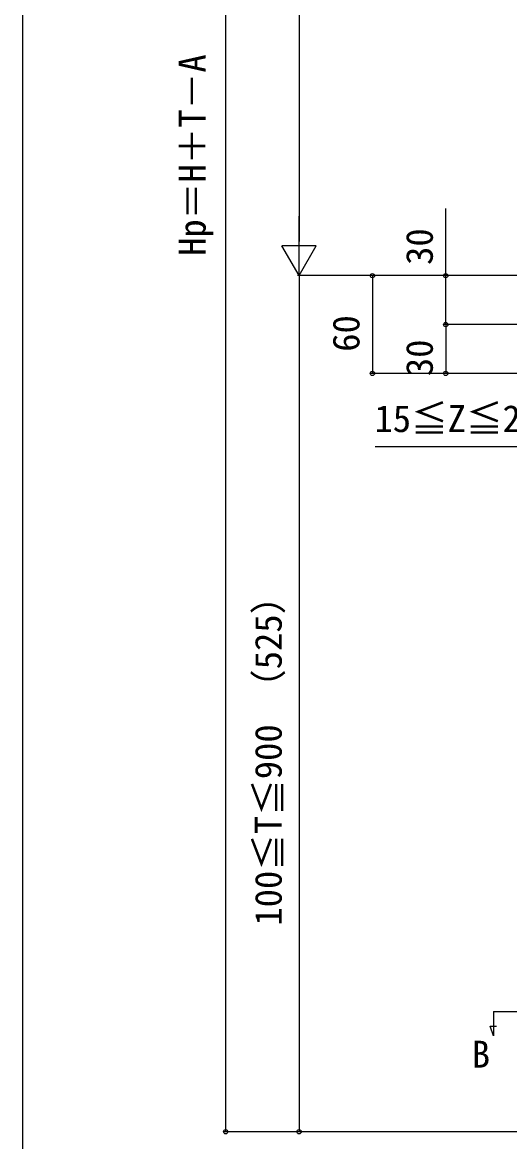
# Model space of a CAD drawing. Units: millimetres, scale not verified. Extents: x -1312 to 1312, y -1950 to 1938.
# Drawn here: x -1312 to -1014, y -1584 to -897 of the extents above; entities that cross this region are included whole.
import ezdxf
from ezdxf.enums import TextEntityAlignment as Align

# ---------------------------------------------------------------- set-up
doc = ezdxf.new("R2010")
doc.units = ezdxf.units.MM
doc.header["$LTSCALE"] = 10
for name, color, linetype in [('0-2_USER1', 3, 'Continuous'), ('0-4_YKK_12', 2, 'Continuous'), ('0-6_YKK_D', 6, 'Continuous'), ('0-7_YKK_ZWAK', 7, 'Continuous')]:
    doc.layers.add(name, color=color, linetype=linetype)
doc.styles.add('ＭＳ ゴシック', font='')
doc.styles.get('ＭＳ ゴシック').set_extended_font_data('MS Gothic')

msp = doc.modelspace()

# ---------------------------------------------------------------- linework, layer by layer
at = {"layer": '0-4_YKK_12'}
for q in [(-1023.5, -1518.75), (-863.5, -1503.75)]:
    msp.add_line((-1023.5, -1503.75), q, dxfattribs=at)
msp.add_lwpolyline([(-1023.5, -1518.75), (-1025.63, -1512.9), (-1021.73, -1512.9)], dxfattribs=at)
at = {"layer": '0-6_YKK_D'}
for p, q in [((-1187.8, -1577.6), (-1187.8, -202.6)), ((-1142.8, -223.6), (-1142.8, -1031.6)), ((-1142.8, -1052.6), (-1142.8, -1016.23)), ((-1142.8, -1052.6), (-1153.3, -1034.42)), ((-1132.3, -1034.42), (-1153.3, -1034.42)), ((-1142.8, -1052.6), (-1132.3, -1034.42)), ((-1019.5, -1052.6), (-1143.8, -1052.6)), ((-1019.5, -1052.6), (-1143.8, -1052.6)), ((-1142.8, -1052.6), (-1142.8, -1577.6)), ((-916.5, -1052.6), (-1098.8, -1052.6)), ((-1097.8, -1052.6), (-1097.8, -1112.6)), ((-929.5, -1052.6), (-1053.8, -1052.6)), ((-929.5, -1082.6), (-1053.8, -1082.6)), ((-901, -1082.6), (-1053.8, -1082.6)), ((-1052.8, -1082.6), (-1052.8, -1112.6)), ((-918, -1112.6), (-1098.8, -1112.6)), ((-918, -1112.6), (-1053.8, -1112.6)), ((-1007.5, -1577.6), (-1188.8, -1577.6)), ((-1007.5, -1577.6), (-1143.8, -1577.6))]:
    msp.add_line(p, q, dxfattribs=at)
for points in [[(-1052.8, -1082.6), (-1052.8, -1052.6), (-1052.8, -1011.44)], [(-900, -1157.6), (-917.5, -1157.6), (-1096.09, -1157.6)]]:
    msp.add_lwpolyline(points, dxfattribs=at)
for centre in [(-1097.8, -1052.6), (-1052.8, -1052.6), (-1052.8, -1082.6), (-1052.8, -1082.6), (-1097.8, -1112.6), (-1052.8, -1112.6), (-1187.8, -1577.6), (-1142.8, -1577.6)]:
    msp.add_circle(centre, 1.31, dxfattribs=at)
at = {"layer": '0-7_YKK_ZWAK'}
msp.add_line((-1312.5, 1875.5), (-1312.5, -1949.5), dxfattribs=at)

# ---------------------------------------------------------------- texts
at = {"layer": '0-2_USER1', "style": 'ＭＳ ゴシック'}
msp.add_text('B', height=16.5, dxfattribs=at).set_placement((-1036.89, -1543.19), align=Align.BOTTOM_LEFT)
at = {"layer": '0-6_YKK_D', "style": 'ＭＳ ゴシック'}
for s, p in [('Hp＝H＋T－A （1375）', (-1195.15, -1040.51)), ('30', (-1055.8, -1046.02)), ('60', (-1100.8, -1099.29)), ('30', (-1055.8, -1114.22)), ('100≦T≦900 （525）', (-1148.48, -1451.19))]:
    msp.add_text(s, height=16.5, rotation=90, dxfattribs=at).set_placement(p, align=Align.BOTTOM_LEFT)
msp.add_text('15≦Z≦27.5', height=16.5, dxfattribs=at).set_placement((-1096.55, -1153.45), align=Align.BOTTOM_LEFT)

doc.saveas('drawing.dxf')
